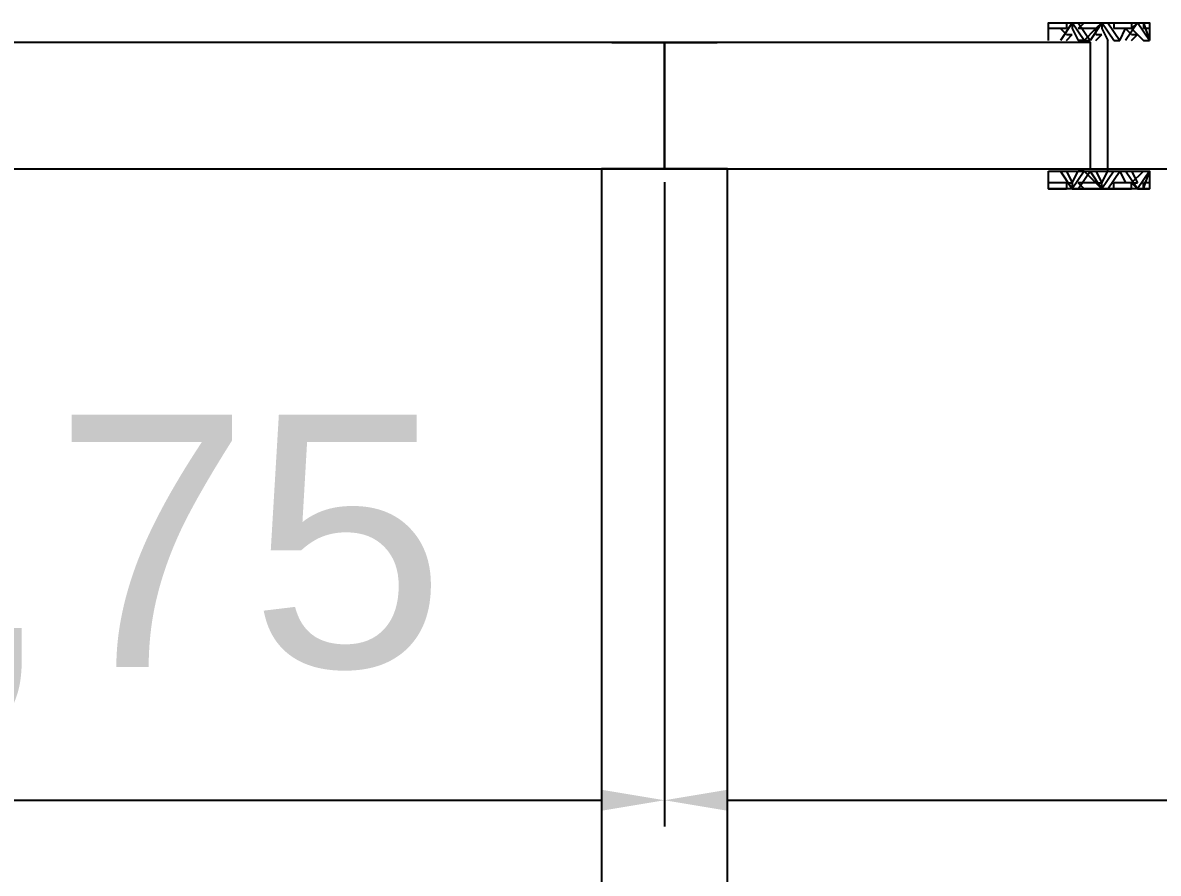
# Model space of a CAD drawing. Header units: centimetres. Extents: x -114 to 2948, y -828 to 1257.
# Drawn here: x 2313.7 to 2367.7, y 596 to 636.4 of the extents above; entities that cross this region are included whole.
import ezdxf

# ---------------------------------------------------------------- set-up
doc = ezdxf.new("R2010")
doc.units = ezdxf.units.CM
for name, color, linetype in [('IC_UCLU_H_60', 1, 'Continuous'), ('MONTAJ_OZEL_OLCU', 6, 'Continuous'), ('MONTAJ_OZEL_PANO', 6, 'Continuous')]:
    doc.layers.add(name, color=color, linetype=linetype)
doc.styles.get("Standard").update_dxf_attribs({"font": 'Arial.ttf'})
doc.dimstyles.new('ISO-25', dxfattribs={"dimtxt": 12, "dimasz": 3, "dimexe": 1.25, "dimexo": 0.625, "dimgap": 4, "dimtad": 1, "dimtxsty": 'Standard', "dimcen": 2.5, "dimadec": 0, "dimazin": 0, "dimtfac": 1, "dimtmove": 0, "dimatfit": 3, "dimfxl": 1, "dimarcsym": 0})

# ---------------------------------------------------------------- blocks, each defined once
blk = doc.blocks.new('*D228')
at = {"layer": 'Defpoints', "color": 0, "transparency": 16777216}
for p in [(2281.5, 629.5), (2344.25, 629.5), (2344.25, 599.5)]:
    blk.add_point(p, dxfattribs=at)
at = {"layer": 'MONTAJ_OZEL_OLCU', "color": 0, "lineweight": -2, "transparency": 16777216}
for p, q in [((2281.5, 628.875), (2281.5, 598.25)), ((2344.25, 628.875), (2344.25, 598.25)), ((2284.5, 599.5), (2341.25, 599.5))]:
    blk.add_line(p, q, dxfattribs=at)
at = {"layer": 'MONTAJ_OZEL_OLCU', "color": 0, "transparency": 16777216}
for points in [[(2284.5, 600), (2284.5, 599), (2281.5, 599.5)], [(2341.25, 600), (2341.25, 599), (2344.25, 599.5)]]:
    blk.add_solid(points, dxfattribs=at)
at = {"layer": 'MONTAJ_OZEL_OLCU', "color": 0, "transparency": 16777216, "insert": (2312.875, 610.711), "char_height": 12, "attachment_point": 5}
blk.add_mtext('62,75', dxfattribs=at)
blk = doc.blocks.new('MNT_BOM_I06_627p5_H_DOLU_PP')
at = {"color": 0}
blk.add_lwpolyline([(0, 0), (62.75, 0), (62.75, 6), (0, 6)], close=True, dxfattribs=at)
blk = doc.blocks.new('*D229')
at = {"layer": 'Defpoints', "color": 0, "transparency": 16777216}
for p in [(2344.25, 629.5), (2466.75, 629.5), (2466.75, 599.5)]:
    blk.add_point(p, dxfattribs=at)
at = {"layer": 'MONTAJ_OZEL_OLCU', "color": 0, "lineweight": -2, "transparency": 16777216}
for p, q in [((2344.25, 628.875), (2344.25, 598.25)), ((2466.75, 628.875), (2466.75, 598.25)), ((2347.25, 599.5), (2463.75, 599.5))]:
    blk.add_line(p, q, dxfattribs=at)
at = {"layer": 'MONTAJ_OZEL_OLCU', "color": 0, "transparency": 16777216}
for points in [[(2347.25, 600), (2347.25, 599), (2344.25, 599.5)], [(2463.75, 600), (2463.75, 599), (2466.75, 599.5)]]:
    blk.add_solid(points, dxfattribs=at)
at = {"layer": 'MONTAJ_OZEL_OLCU', "color": 0, "transparency": 16777216, "insert": (2405.5, 610.711), "char_height": 12, "attachment_point": 5}
blk.add_mtext('122,5', dxfattribs=at)
blk = doc.blocks.new('MNT_BOM_K01_IC_KAPI_ACIKLIK820')
at = {"color": 133, "linetype": 'Continuous', "lineweight": 25, "true_color": 0x6ec1dd}
for p, q in [((54247.473, 7919.877), (54248.319, 7919.877)), ((54248.601, 7919.877), (54248.037, 7919.031)), ((54248.319, 7919.877), (54248.319, 7919.595)), ((54249.164, 7919.031), (54248.601, 7919.877)), ((54248.601, 7919.877), (54248.601, 7919.595)), ((54248.601, 7919.877), (54248.882, 7919.877)), ((54249.164, 7919.877), (54248.882, 7919.595)), ((54248.882, 7919.877), (54249.446, 7919.031)), ((54249.164, 7919.877), (54249.164, 7919.877)), ((54250.01, 7919.877), (54249.446, 7919.031)), ((54250.01, 7919.877), (54249.728, 7919.595)), ((54250.574, 7919.031), (54250.01, 7919.877)), ((54250.01, 7919.877), (54250.01, 7919.877)), ((54250.01, 7919.877), (54250.01, 7919.595)), ((54250.01, 7919.877), (54250.292, 7919.877)), ((54250.292, 7919.877), (54250.856, 7919.031)), ((54250.574, 7919.877), (54250.574, 7919.877)), ((54250.574, 7919.877), (54250.574, 7919.595)), ((54251.702, 7919.877), (54251.138, 7919.031)), ((54251.42, 7919.877), (54251.42, 7919.877)), ((54251.42, 7919.877), (54251.42, 7919.595)), ((54251.702, 7919.877), (54251.42, 7919.595)), ((54252.266, 7919.031), (54251.702, 7919.877)), ((54251.702, 7919.877), (54252.266, 7919.877)), ((54251.702, 7919.877), (54251.984, 7919.877)), ((54251.984, 7919.877), (54251.984, 7919.877)), ((54251.984, 7919.877), (54251.984, 7919.595)), ((54251.984, 7919.877), (54252.266, 7919.031)), ((54248.319, 7919.595), (54247.473, 7919.595)), ((54248.319, 7919.313), (54248.037, 7919.595)), ((54248.319, 7919.313), (54248.601, 7919.313)), ((54248.319, 7919.031), (54248.601, 7919.313)), ((54248.601, 7919.595), (54248.882, 7919.031)), ((54249.728, 7919.595), (54248.882, 7919.595)), ((54249.164, 7919.031), (54249.728, 7919.595)), ((54249.728, 7919.313), (54249.728, 7919.595)), ((54249.728, 7919.313), (54250.01, 7919.313)), ((54249.728, 7919.031), (54250.01, 7919.313)), ((54250.01, 7919.595), (54250.292, 7919.031)), ((54251.42, 7919.595), (54250.574, 7919.595)), ((54250.856, 7919.031), (54251.138, 7919.595)), ((54251.42, 7919.313), (54251.138, 7919.595)), ((54251.42, 7919.595), (54251.984, 7919.031)), ((54251.42, 7919.313), (54251.702, 7919.313)), ((54251.42, 7919.031), (54251.702, 7919.313)), ((54252.266, 7919.595), (54251.984, 7919.595)), ((54249.164, 7919.031), (54248.882, 7919.031)), ((54249.164, 7919.031), (54249.446, 7919.031)), ((54250.292, 7912.828), (54250.292, 7919.031)), ((54250.574, 7919.031), (54250.574, 7919.031)), ((54250.574, 7919.031), (54250.856, 7919.031)), ((54251.984, 7919.031), (54251.984, 7919.031)), ((54251.984, 7919.031), (54252.266, 7919.031)), ((54252.266, 7919.031), (54252.266, 7919.031)), ((54248.601, 7911.982), (54248.037, 7912.828)), ((54248.319, 7912.828), (54248.601, 7912.264)), ((54249.164, 7912.828), (54248.601, 7911.982)), ((54248.601, 7912.264), (54248.882, 7912.828)), ((54249.164, 7912.828), (54248.882, 7912.828)), ((54248.882, 7911.982), (54249.446, 7912.828)), ((54249.164, 7912.828), (54249.446, 7912.828)), ((54249.164, 7912.828), (54249.728, 7912.264)), ((54250.01, 7911.982), (54249.446, 7912.828)), ((54249.728, 7912.828), (54250.01, 7912.264)), ((54250.574, 7912.828), (54250.01, 7911.982)), ((54250.01, 7912.264), (54250.292, 7912.828)), ((54250.292, 7911.982), (54250.856, 7912.828)), ((54250.574, 7912.828), (54250.574, 7912.828)), ((54250.574, 7912.828), (54250.856, 7912.828)), ((54250.856, 7912.828), (54251.138, 7912.264)), ((54251.702, 7911.982), (54251.138, 7912.828)), ((54251.42, 7912.264), (54251.984, 7912.828)), ((54251.42, 7912.828), (54251.702, 7912.264)), ((54252.266, 7912.828), (54251.702, 7911.982)), ((54251.984, 7912.828), (54251.984, 7912.828)), ((54251.984, 7912.828), (54252.266, 7912.828)), ((54251.984, 7911.982), (54252.266, 7912.828)), ((54252.266, 7912.828), (54252.266, 7912.828)), ((54248.319, 7912.264), (54247.473, 7912.264)), ((54248.319, 7912.264), (54248.037, 7912.264)), ((54248.319, 7912.264), (54248.319, 7911.982)), ((54248.319, 7912.264), (54248.601, 7912.264)), ((54249.164, 7911.982), (54248.882, 7912.264)), ((54249.728, 7912.264), (54248.882, 7912.264)), ((54250.01, 7911.982), (54249.728, 7912.264)), ((54249.728, 7912.264), (54249.728, 7912.264)), ((54249.728, 7912.264), (54250.01, 7912.264)), ((54250.01, 7911.982), (54250.01, 7912.264)), ((54250.574, 7911.982), (54250.574, 7912.264)), ((54251.42, 7912.264), (54250.574, 7912.264)), ((54251.42, 7912.264), (54251.138, 7912.264)), ((54251.42, 7911.982), (54251.42, 7912.264)), ((54251.702, 7911.982), (54251.42, 7912.264)), ((54251.42, 7912.264), (54251.702, 7912.264)), ((54251.984, 7911.982), (54251.984, 7912.264)), ((54252.266, 7912.264), (54251.984, 7912.264)), ((54247.473, 7911.982), (54248.319, 7911.982)), ((54249.164, 7911.982), (54249.164, 7911.982)), ((54250.01, 7911.982), (54250.01, 7911.982)), ((54250.01, 7911.982), (54250.292, 7911.982)), ((54250.574, 7911.982), (54250.574, 7911.982)), ((54251.42, 7911.982), (54251.42, 7911.982)), ((54251.702, 7911.982), (54252.266, 7911.982)), ((54251.702, 7911.982), (54251.984, 7911.982)), ((54251.984, 7911.982), (54251.984, 7911.982))]:
    blk.add_line(p, q, dxfattribs=at)
for points in [[(54247.473, 7919.031), (54247.473, 7919.877), (54252.266, 7919.877), (54252.266, 7919.031)], [(54248.601, 7919.877), (54250.01, 7919.877), (54251.42, 7919.877)], [(54248.601, 7912.264), (54248.601, 7911.982), (54248.882, 7911.982)], [(54248.601, 7911.982), (54250.01, 7911.982), (54251.42, 7911.982)]]:
    blk.add_lwpolyline(points, dxfattribs=at)
blk.add_lwpolyline([(54247.473, 7912.828), (54252.266, 7912.828), (54252.266, 7911.982), (54247.473, 7911.982)], close=True, dxfattribs=at)
blk = doc.blocks.new('MNT_BOM_I04_1225p0_H_K01_PP')
at = {"color": 0}
blk.add_lwpolyline([(0, 0), (20.25, 0), (20.25, 6), (0, 6)], close=True, dxfattribs=at)
blk.add_blockref('MNT_BOM_K01_IC_KAPI_ACIKLIK820', (-54229.219, -7912.93))
blk = doc.blocks.new('*D234')
at = {"layer": 'Defpoints', "color": 0, "transparency": 16777216}
for p in [(2341.25, 629.5), (2379.25, 629.5), (2341.25, 507)]:
    blk.add_point(p, dxfattribs=at)
at = {"layer": 'MONTAJ_OZEL_OLCU', "color": 0, "lineweight": -2, "transparency": 16777216}
for p, q in [((2341.875, 629.5), (2380.5, 629.5)), ((2379.25, 510), (2379.25, 626.5)), ((2341.875, 507), (2380.5, 507))]:
    blk.add_line(p, q, dxfattribs=at)
at = {"layer": 'MONTAJ_OZEL_OLCU', "color": 0, "transparency": 16777216}
for points in [[(2378.75, 626.5), (2379.75, 626.5), (2379.25, 629.5)], [(2378.75, 510), (2379.75, 510), (2379.25, 507)]]:
    blk.add_solid(points, dxfattribs=at)
at = {"layer": 'MONTAJ_OZEL_OLCU', "color": 0, "transparency": 16777216, "insert": (2368.039, 568.25), "char_height": 12, "attachment_point": 5, "rotation": 90}
blk.add_mtext('122,5', dxfattribs=at)
blk = doc.blocks.new('MNT_BOM_I07_1225p0_V_DOLU_PP')
at = {"color": 0}
blk.add_lwpolyline([(0, 0), (6, 0), (6, 122.5), (0, 122.5)], close=True, dxfattribs=at)
blk = doc.blocks.new('MNT_BOM_B03_UCLU_H_60')
at = {"color": 31}
for p, q in [((7552.178, 809.99), (7549.678, 809.99)), ((7549.678, 809.99), (7549.678, 803.99)), ((7543.678, 804.49), (7543.678, 809.49)), ((7549.678, 804.49), (7549.678, 809.49)), ((7549.678, 806.99), (7543.678, 806.99)), ((7543.678, 806.99), (7543.678, 804.49)), ((7549.678, 804.49), (7549.678, 806.99)), ((7549.678, 803.99), (7552.178, 803.99))]:
    blk.add_line(p, q, dxfattribs=at)

msp = doc.modelspace()

# ---------------------------------------------------------------- block references
at = {"layer": 'IC_UCLU_H_60', "rotation": 270}
msp.add_blockref('MNT_BOM_B03_UCLU_H_60', (1537.26, 8179.178), dxfattribs=at)
at = {"layer": 'MONTAJ_OZEL_PANO'}
for name, p in [('MNT_BOM_I04_1225p0_H_K01_PP', (2344.25, 629.5)), ('MNT_BOM_I06_627p5_H_DOLU_PP', (2281.5, 629.5)), ('MNT_BOM_I07_1225p0_V_DOLU_PP', (2341.25, 507))]:
    msp.add_blockref(name, p, dxfattribs=at)

# ---------------------------------------------------------------- dimensions: what is measured, and where the dimension line sits
at = {"layer": 'MONTAJ_OZEL_OLCU'}
for base, p1, p2, picture, middle in [((2344.25, 599.5), (2281.5, 629.5), (2344.25, 629.5), '*D228', (2312.875, 610.711)), ((2466.75, 599.5), (2344.25, 629.5), (2466.75, 629.5), '*D229', (2405.5, 610.711))]:
    dim = msp.add_linear_dim(base=base, p1=p1, p2=p2, dimstyle='ISO-25', dxfattribs=at)
    dim.commit()
    dim.dimension.update_dxf_attribs({"geometry": picture, "text_midpoint": middle})
dim = msp.add_linear_dim(base=(2379.25, 629.5), p1=(2341.25, 507), p2=(2341.25, 629.5), angle=90, dimstyle='ISO-25', dxfattribs=at)
dim.commit()
dim.dimension.update_dxf_attribs({"geometry": '*D234', "text_midpoint": (2368.039, 568.25)})

doc.saveas('drawing.dxf')
